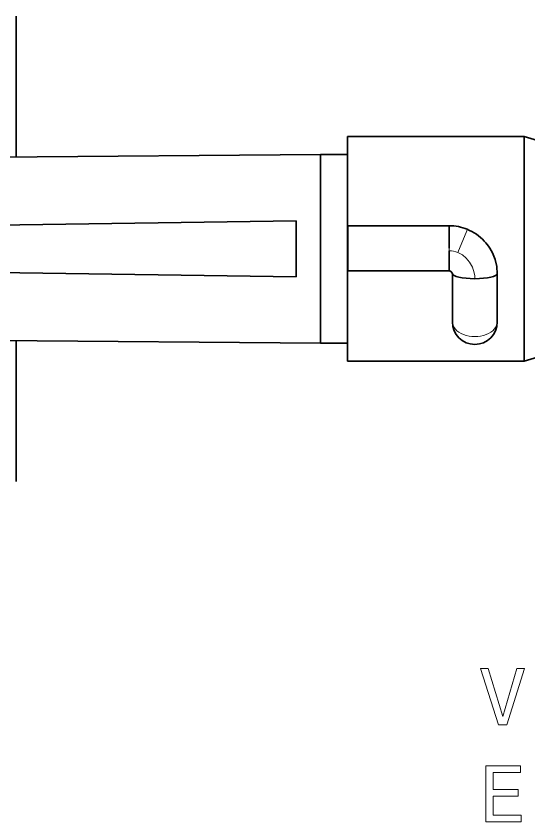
# Model space of a CAD drawing. Extents: x 370 to 946, y 143 to 764.
# Drawn here: x 418.2 to 450.1, y 384.2 to 434.4 of the extents above; entities that cross this region are included whole.
import ezdxf

# ---------------------------------------------------------------- set-up
doc = ezdxf.new("R2010")
doc.units = 0

msp = doc.modelspace()

# ---------------------------------------------------------------- linework, layer by layer
at = {"color": 7, "lineweight": 35, "ltscale": 0.219424}
for p, q in [((418.168, 425.655), (418.168, 434.432)), ((418.168, 405.432), (418.168, 414.209))]:
    msp.add_line(p, q, dxfattribs=at)
at = {"color": 7, "lineweight": 35, "ltscale": 0.149065}
msp.add_line((438.818, 426.932), (438.818, 420.969), dxfattribs=at)
at = {"color": 7, "lineweight": 35, "ltscale": 0.275}
for p, q in [((438.818, 426.932), (449.818, 426.932)), ((438.818, 412.932), (449.818, 412.932))]:
    msp.add_line(p, q, dxfattribs=at)
at = {"color": 7, "lineweight": 35, "ltscale": 0.174055}
msp.add_line((449.818, 419.969), (449.818, 426.932), dxfattribs=at)
at = {"color": 7, "lineweight": 35, "ltscale": 0.052202}
for p, q in [((451.818, 426.332), (449.818, 426.932)), ((451.818, 413.532), (449.818, 412.932))]:
    msp.add_line(p, q, dxfattribs=at)
at = {"color": 7, "lineweight": 35}
for p, q in [((403.318, 425.532), (437.118, 425.812)), ((406.491, 421.238), (435.618, 421.682)), ((406.491, 418.626), (435.618, 418.182)), ((403.318, 414.332), (437.118, 414.052))]:
    msp.add_line(p, q, dxfattribs=at)
at = {"color": 7, "lineweight": 35, "ltscale": 0.043056}
for p, q in [((437.118, 424.089), (437.118, 425.812)), ((437.118, 424.089), (437.118, 425.812)), ((437.118, 414.052), (437.118, 415.774)), ((437.118, 415.774), (437.118, 414.052))]:
    msp.add_line(p, q, dxfattribs=at)
at = {"color": 7, "lineweight": 35, "ltscale": 0.0425}
for p, q in [((437.118, 425.812), (438.818, 425.812)), ((437.118, 414.052), (438.818, 414.052))]:
    msp.add_line(p, q, dxfattribs=at)
at = {"color": 7, "lineweight": 35, "ltscale": 0.147}
for p, q in [((438.818, 419.932), (438.818, 425.812)), ((438.818, 414.052), (438.818, 419.932))]:
    msp.add_line(p, q, dxfattribs=at)
at = {"color": 7, "lineweight": 35, "ltscale": 0.103944}
for p, q in [((437.118, 419.932), (437.118, 424.089)), ((437.118, 424.089), (437.118, 419.932)), ((437.118, 415.774), (437.118, 419.932)), ((437.118, 415.774), (437.118, 419.932))]:
    msp.add_line(p, q, dxfattribs=at)
at = {"color": 7, "lineweight": 35, "ltscale": 0.04375}
for q in [(435.618, 421.682), (435.618, 418.182)]:
    msp.add_line((435.618, 419.932), q, dxfattribs=at)
at = {"color": 7, "lineweight": 35, "ltscale": 0.034811}
for p, q in [((438.84, 421.369), (438.84, 419.977)), ((445.14, 421.369), (445.14, 419.977))]:
    msp.add_line(p, q, dxfattribs=at)
at = {"color": 7, "lineweight": 35, "ltscale": 0.1575}
for p, q in [((445.14, 421.369), (438.84, 421.369)), ((445.14, 418.569), (438.84, 418.569))]:
    msp.add_line(p, q, dxfattribs=at)
at = {"color": 7, "lineweight": 35, "ltscale": 0.000136566}
msp.add_line((438.818, 420.964), (438.818, 420.969), dxfattribs=at)
at = {"color": 7, "lineweight": 35, "ltscale": 0.000561523}
for p, q in [((438.818, 420.969), (438.84, 420.969)), ((438.84, 420.964), (438.818, 420.964)), ((438.84, 418.969), (438.818, 418.969))]:
    msp.add_line(p, q, dxfattribs=at)
at = {"color": 7, "lineweight": 35, "ltscale": 7.40051e-05}
msp.add_line((438.84, 420.966), (438.84, 420.969), dxfattribs=at)
at = {"color": 7, "lineweight": 35, "ltscale": 0.035188}
msp.add_line((438.84, 419.977), (438.84, 418.569), dxfattribs=at)
at = {"color": 7, "lineweight": 13, "ltscale": 0.004025}
msp.add_line((445.14, 419.977), (445.14, 419.816), dxfattribs=at)
at = {"color": 7, "lineweight": 35, "ltscale": 0.031164}
msp.add_line((445.14, 419.816), (445.14, 418.569), dxfattribs=at)
at = {"color": 7, "lineweight": 35, "ltscale": 0.175942}
msp.add_line((449.818, 412.932), (449.818, 419.969), dxfattribs=at)
at = {"color": 7, "lineweight": 35, "ltscale": 0.150922}
msp.add_line((438.818, 418.969), (438.818, 412.932), dxfattribs=at)
at = {"color": 7, "lineweight": 35, "ltscale": 0.000150746}
msp.add_line((445.343, 418.388), (445.34, 418.382), dxfattribs=at)
at = {"color": 7, "lineweight": 35, "ltscale": 0.075191}
for p, q in [((445.34, 415.375), (445.34, 418.382)), ((448.14, 418.382), (448.14, 415.375))]:
    msp.add_line(p, q, dxfattribs=at)
at = {"color": 7, "lineweight": 35, "ltscale": 0.003001}
msp.add_line((438.818, 414.052), (438.818, 413.932), dxfattribs=at)
at = {"color": 7, "lineweight": 13}
for points in [[(446.268, 421.149), (446.268, 421.148), (446.265, 421.138), (446.235, 421.061), (445.689, 419.708)], [(446.74, 418.072), (446.73, 418.26), (446.701, 418.444), (446.589, 418.791), (446.418, 419.102), (446.209, 419.356), (445.964, 419.561), (445.691, 419.708)]]:
    msp.add_lwpolyline(points, dxfattribs=at)
at = {"color": 7, "lineweight": 35}
for points in [[(448.141, 418.382), (448.105, 418.828), (448.001, 419.263), (447.833, 419.677), (447.669, 419.97)], [(445.343, 418.387), (445.275, 418.504), (445.183, 418.564), (445.14, 418.57)]]:
    msp.add_lwpolyline(points, dxfattribs=at)
at = {"color": 7, "lineweight": 13}
for points in [[(449.353, 393.78), (448.475, 390.8), (447.573, 393.78), (447.094, 393.78), (448.223, 390.275), (448.728, 390.275), (449.832, 393.78)], [(447.416, 384.228), (449.635, 384.228), (449.635, 384.652), (447.88, 384.652), (447.88, 385.837), (449.444, 385.837), (449.444, 386.256), (447.88, 386.256), (447.88, 387.305), (449.595, 387.305), (449.595, 387.728), (447.416, 387.728)]]:
    msp.add_lwpolyline(points, close=True, dxfattribs=at)
at = {"color": 7, "lineweight": 35}
for centre, radius, start, end in [((445.151, 418.436), 2.934, 67.6136, 90.1984), ((445.153, 418.405), 2.962, 42.8071, 67.8921), ((445.095, 418.353), 3.04, 32.1403, 42.7888), ((446.74, 415.375), 1.4, 180, 270), ((446.74, 415.375), 1.4, 270, 360)]:
    msp.add_arc(centre, radius, start, end, dxfattribs=at)
at = {"color": 7, "lineweight": 13}
msp.add_arc((445.138, 418.354), 1.462, 67.8762, 89.9138, dxfattribs=at)
at = {"color": 7, "lineweight": 35}
msp.add_ellipse((446.74, 418.382), major_axis=(1.4, 0), ratio=0.221327, start_param=3.141593, end_param=6.283185, dxfattribs=at)
at = {"color": 7, "lineweight": 13}
msp.add_ellipse((446.74, 415.375), major_axis=(-1.4, 0), ratio=0.650991, start_param=0, end_param=3.141593, dxfattribs=at)

doc.saveas('drawing.dxf')
